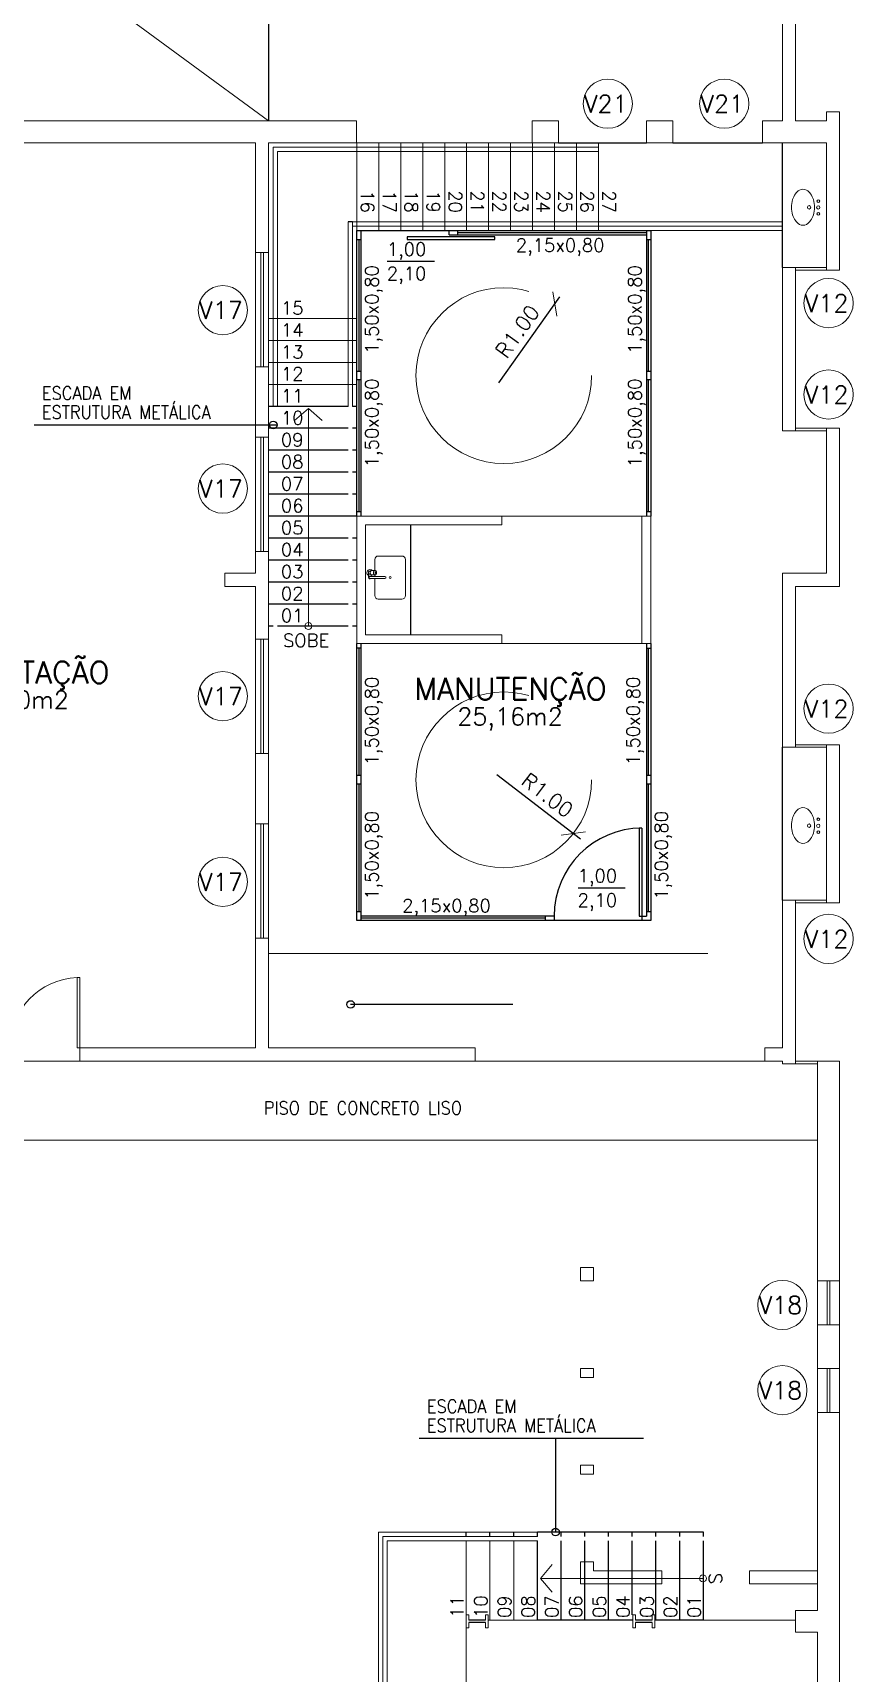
# Model space of a CAD drawing. Extents: x -1057 to 3416, y -340 to 4111.
# Drawn here: x -218.8 to -209.46, y 474.13 to 492.8 of the extents above; entities that cross this region are included whole.
import ezdxf
from ezdxf.enums import TextEntityAlignment as Align

# ---------------------------------------------------------------- set-up
doc = ezdxf.new("R2010")
doc.units = 0
doc.header["$LTSCALE"] = 50
for name, pattern in [('CONTINU', [0]), ('DASHDOT', [1, 0.5, -0.25, 0, -0.25]), ('HIDDEN', [9.525, 6.35, -3.175])]:
    doc.linetypes.add(name, pattern=pattern)
doc.layers.add('0.1', color=8, linetype='Continuous', lineweight=13)
doc.styles.add('80X50', font='romans.shx')
doc.styles.add('ROMANS', font='romans')
doc.styles.get("Standard").update_dxf_attribs({"font": 'romans.shx'})
doc.dimstyles.new('Fares Eng - 50', dxfattribs={"dimscale": 2, "dimtxt": 0.085, "dimasz": 0.1, "dimexe": 0.05, "dimexo": 0.05, "dimgap": 0.04, "dimtad": 1, "dimzin": 4, "dimdsep": 46, "dimtxsty": 'ROMANS', "dimblk1": 'OBLIQUE', "dimblk2": 'OBLIQUE', "dimsah": 1, "dimcen": 0.05, "dimdle": 0.05, "dimclrd": 7, "dimclre": 7, "dimclrt": 7, "dimaunit": 1, "dimadec": 0, "dimazin": 0, "dimtfac": 1, "dimtix": 1, "dimtmove": 2, "dimatfit": 0, "dimldrblk": 'OPEN90', "dimfxl": 1, "dimtolj": 1, "dimtzin": 0, "dimarcsym": 0})

# ---------------------------------------------------------------- blocks, each defined once
blk = doc.blocks.new('ÁREA')
for p in [(0.00005, 0.00376), (0, 0)]:
    blk.add_attdef('COMPARTIMENTO', text='', height=0.0025).set_placement(p, align=Align.CENTER)
at = {"color": 1}
for p in [(-0.00005, -0.00376), (-0.0001, -0.00752)]:
    blk.add_attdef('ÁREA', text='', height=0.002, dxfattribs=at).set_placement(p, align=Align.CENTER)
blk = doc.blocks.new('PIA')
for p, q in [((0, 0.245), (0.044, 0.245)), ((0.01, 0.23), (0.01, 0.06)), ((0.01, 0.215), (0.031, 0.215)), ((0.03, 0.175), (0.01, 0.175))]:
    blk.add_line(p, q)
blk.add_lwpolyline([(-0.01, 0.23), (-0.01, 0.06)])
for points in [[(0.08, 0.173), (0.08, 0.21, 0.133256), (0.078, 0.217, 0.106756), (0.073, 0.223, 0.082828), (0.065, 0.227, 0.071352), (0.055, 0.228, 0.071352), (0.045, 0.227, 0.082828), (0.037, 0.223, 0.106756), (0.032, 0.217, 0.133256), (0.03, 0.21), (0.03, 0.173)], [(-0.01, 0.175), (-0.205, 0.175, 0.414214), (-0.245, 0.135), (-0.245, -0.135, 0.414214), (-0.205, -0.175), (0.205, -0.175, 0.414214), (0.245, -0.135), (0.245, 0.135, 0.414214), (0.205, 0.175), (0.08, 0.175)]]:
    blk.add_lwpolyline(points, format="xyb")
blk.add_lwpolyline([(0.03, 0.173, 0.133256), (0.032, 0.166, 0.106756), (0.037, 0.16, 0.082828), (0.045, 0.157, 0.071352), (0.055, 0.155, 0.071352), (0.065, 0.157, 0.082828), (0.073, 0.16, 0.106756), (0.078, 0.166, 0.133256), (0.08, 0.173, 0.133256), (0.078, 0.179, 0.106756), (0.073, 0.185, 0.082828), (0.065, 0.189, 0.071352), (0.055, 0.19, 0.071352), (0.045, 0.189, 0.082828), (0.037, 0.185, 0.106756), (0.032, 0.179, 0.133256)], format="xyb", close=True)
at = {"color": 8}
for points in [[(0.046, 0.245, 0.263265), (0.037, 0.23), (0.037, 0.223)], [(0.073, 0.223), (0.073, 0.23, 0.546464), (0.048, 0.246, 0.546464)]]:
    blk.add_lwpolyline(points, format="xyb", dxfattribs=at)
blk.add_lwpolyline([(0.062, 0.165, 0.133256), (0.062, 0.167, 0.106756), (0.06, 0.169, 0.082828), (0.058, 0.17, 0.071352), (0.055, 0.171, 0.071352), (0.052, 0.17, 0.082828), (0.05, 0.169, 0.106756), (0.048, 0.167, 0.133256), (0.047, 0.165, 0.133256), (0.048, 0.163, 0.106756), (0.05, 0.162, 0.082828), (0.052, 0.16, 0.071352), (0.055, 0.16, 0.071352), (0.058, 0.16, 0.082828), (0.06, 0.162, 0.106756), (0.062, 0.163, 0.133256)], format="xyb", close=True, dxfattribs=at)
blk.add_circle((0, 0), 0.01)
for centre, radius, start, end in [((0, 0.23), 0.015, 311.8103, 228.1897), ((0, 0.23), 0.01, 0.0002, 180.0002), ((0.044, 0.255), 0.01, 270, 294.62), ((0, 0.06), 0.01, 180.0001, 0.0001)]:
    blk.add_arc(centre, radius, start, end)
for centre, radius, start, end in [((0.055, 0.23), 0.035, 315.5847, 154.6231), ((0.055, 0.23), 0.035, 205.3769, 224.4153), ((0, 0.06), 0.0125, 143.1301, 36.8699)]:
    blk.add_arc(centre, radius, start, end, dxfattribs=at)
blk = doc.blocks.new('_OBLIQUE')
at = {"color": 0, "linetype": 'ByBlock'}
blk.add_line((-0.5, -0.5), (0.5, 0.5), dxfattribs=at)
blk = doc.blocks.new('*D29')
at = {"layer": '0.1', "color": 7, "linetype": 'CONTINU', "lineweight": -2, "transparency": 16777216}
blk.add_line((-213.494, 488.819), (-212.797, 489.796), dxfattribs=at)
at = {"layer": 'DEFPOINTS', "color": 0, "linetype": 'CONTINU', "lineweight": -2, "transparency": 16777216}
for p in [(-212.855, 489.714), (-213.436, 488.9)]:
    blk.add_point(p, dxfattribs=at)
at = {"layer": '0.1', "color": 7, "linetype": 'CONTINU', "lineweight": -2, "transparency": 16777216, "xscale": 0.2, "yscale": 0.2, "zscale": 0.2, "rotation": 54.48324469863988}
blk.add_blockref('_OBLIQUE', (-212.855, 489.714), dxfattribs=at)
at = {"layer": '0.1', "color": 7, "linetype": 'CONTINU', "lineweight": -2, "transparency": 16777216, "insert": (-213.28, 489.403), "char_height": 0.17, "attachment_point": 5, "rotation": 54.4832, "style": 'ROMANS'}
blk.add_mtext('\\A1;R1.00', dxfattribs=at)
blk = doc.blocks.new('_Open90')
at = {"color": 0, "linetype": 'ByBlock', "lineweight": -2}
for p, q in [((0, 0), (-1, 0)), ((-0.5, 0.5), (0, 0)), ((0, 0), (-0.5, -0.5))]:
    blk.add_line(p, q, dxfattribs=at)
blk = doc.blocks.new('*D30')
at = {"layer": '0.1', "color": 7, "linetype": 'CONTINU', "lineweight": -2, "transparency": 16777216}
blk.add_line((-213.515, 484.361), (-212.564, 483.629), dxfattribs=at)
at = {"layer": 'DEFPOINTS', "color": 0, "linetype": 'CONTINU', "lineweight": -2, "transparency": 16777216}
for p in [(-213.436, 484.3), (-212.644, 483.69)]:
    blk.add_point(p, dxfattribs=at)
at = {"layer": '0.1', "color": 7, "linetype": 'CONTINU', "lineweight": -2, "transparency": 16777216, "xscale": 0.2, "yscale": 0.2, "zscale": 0.2, "rotation": 322.4032964737303}
blk.add_blockref('_OBLIQUE', (-212.644, 483.69), dxfattribs=at)
at = {"layer": '0.1', "color": 7, "linetype": 'CONTINU', "lineweight": -2, "transparency": 16777216, "insert": (-212.939, 484.126), "char_height": 0.17, "attachment_point": 5, "rotation": 322.4033, "style": 'ROMANS'}
blk.add_mtext('\\A1;R1.00', dxfattribs=at)

msp = doc.modelspace()

# ---------------------------------------------------------------- linework, layer by layer
at = {"layer": '0.1', "color": 8, "linetype": 'DASHDOT', "ltscale": 0.3}
msp.add_line((-216.113, 491.8), (-221.263, 495.57), dxfattribs=at)
at = {"layer": '0.1', "color": 8, "linetype": 'CONTINU', "lineweight": -2}
for p, q in [((-216.113, 494.55), (-216.113, 491.8)), ((-212.813, 491.55), (-211.813, 491.55)), ((-211.513, 491.55), (-210.49, 491.55)), ((-210.263, 490.13), (-210.263, 491.55)), ((-215.159, 490.65), (-215.209, 490.65)), ((-215.109, 487.3), (-215.109, 490.55)), ((-215.109, 490.55), (-211.763, 490.55)), ((-215.059, 487.3), (-215.059, 490.55)), ((-214.059, 490.5), (-214.059, 490.55)), ((-213.959, 490.5), (-213.959, 490.55)), ((-211.813, 490.55), (-211.813, 487.3)), ((-211.763, 490.55), (-211.763, 487.3)), ((-215.109, 490.45), (-215.059, 490.45)), ((-215.084, 488.95), (-215.084, 490.45)), ((-214.059, 490.5), (-211.813, 490.5)), ((-211.813, 490.525), (-213.959, 490.525)), ((-211.813, 490.45), (-211.763, 490.45)), ((-211.788, 488.95), (-211.788, 490.45)), ((-214.762, 490.203), (-214.226, 490.203)), ((-215.109, 488.95), (-215.059, 488.95)), ((-211.813, 488.95), (-211.763, 488.95)), ((-215.059, 488.85), (-215.109, 488.85)), ((-215.084, 487.35), (-215.084, 488.85)), ((-211.763, 488.85), (-211.813, 488.85)), ((-211.788, 487.35), (-211.788, 488.85)), ((-215.209, 488.55), (-216.113, 488.55)), ((-215.109, 488.55), (-215.159, 488.55)), ((-218.783, 488.338), (-216.021, 488.338)), ((-215.209, 488.3), (-216.113, 488.3)), ((-215.109, 488.3), (-215.159, 488.3)), ((-215.209, 488.05), (-216.113, 488.05)), ((-215.109, 488.05), (-215.159, 488.05)), ((-215.209, 487.8), (-216.113, 487.8)), ((-215.109, 487.8), (-215.159, 487.8)), ((-215.209, 487.55), (-216.113, 487.55)), ((-215.109, 487.55), (-215.159, 487.55)), ((-215.109, 487.3), (-216.113, 487.3)), ((-215.059, 487.35), (-215.109, 487.35)), ((-214.494, 485.95), (-214.494, 487.2)), ((-211.763, 487.35), (-211.813, 487.35)), ((-215.209, 487.05), (-216.113, 487.05)), ((-215.109, 487.05), (-215.159, 487.05)), ((-215.209, 486.8), (-216.113, 486.8)), ((-215.109, 486.8), (-215.159, 486.8)), ((-215.209, 486.55), (-216.113, 486.55)), ((-215.109, 486.55), (-215.159, 486.55)), ((-215.209, 486.3), (-216.113, 486.3)), ((-215.109, 486.3), (-215.159, 486.3)), ((-216.063, 486.05), (-216.113, 486.05)), ((-215.209, 486.05), (-216.013, 486.05)), ((-215.109, 486.05), (-215.159, 486.05)), ((-215.109, 482.7), (-215.109, 485.85)), ((-215.059, 485.8), (-215.109, 485.8)), ((-215.084, 484.35), (-215.084, 485.8)), ((-215.059, 482.7), (-215.059, 485.85)), ((-211.813, 485.85), (-211.813, 482.75)), ((-211.813, 485.8), (-211.763, 485.8)), ((-211.788, 484.35), (-211.788, 485.8)), ((-211.763, 485.85), (-211.763, 482.7)), ((-210.263, 482.93), (-210.263, 484.67)), ((-215.059, 484.35), (-215.109, 484.35)), ((-215.059, 484.25), (-215.109, 484.25)), ((-215.084, 482.8), (-215.084, 484.25)), ((-211.763, 484.35), (-211.813, 484.35)), ((-211.763, 484.25), (-211.813, 484.25)), ((-211.788, 482.8), (-211.788, 484.25)), ((-211.863, 483.75), (-211.863, 482.7)), ((-212.589, 483.073), (-212.054, 483.073)), ((-215.059, 482.8), (-215.109, 482.8)), ((-211.763, 482.7), (-215.109, 482.7)), ((-212.863, 482.75), (-215.059, 482.75)), ((-212.963, 482.725), (-215.059, 482.725)), ((-212.963, 482.75), (-212.963, 482.7)), ((-212.863, 482.75), (-212.863, 482.7)), ((-211.763, 482.8), (-211.813, 482.8)), ((-213.334, 481.744), (-215.18, 481.744)), ((-214.401, 476.809), (-211.845, 476.809)), ((-212.847, 476.809), (-212.847, 475.74)), ((-213.863, 475.69), (-213.863, 475.74)), ((-213.593, 475.69), (-213.593, 475.74)), ((-213.323, 475.69), (-213.323, 475.74)), ((-211.163, 475.74), (-213.053, 475.74)), ((-213.053, 475.69), (-213.053, 475.74)), ((-213.053, 474.74), (-213.053, 475.64)), ((-212.783, 475.69), (-212.783, 475.74)), ((-212.783, 474.74), (-212.783, 475.64)), ((-212.513, 475.69), (-212.513, 475.74)), ((-212.513, 474.74), (-212.513, 475.64)), ((-212.243, 475.69), (-212.243, 475.74)), ((-212.243, 474.74), (-212.243, 475.64)), ((-211.973, 475.69), (-211.973, 475.74)), ((-211.973, 474.8), (-211.973, 475.64)), ((-211.703, 475.69), (-211.703, 475.74)), ((-211.703, 474.74), (-211.703, 475.64)), ((-211.433, 475.69), (-211.433, 475.74)), ((-211.433, 474.74), (-211.433, 475.64)), ((-211.163, 475.69), (-211.163, 475.74)), ((-211.163, 474.74), (-211.163, 475.64)), ((-213.643, 474.74), (-213.833, 474.74)), ((-213.643, 474.71), (-213.833, 474.71)), ((-211.968, 474.74), (-213.053, 474.74)), ((-211.748, 474.74), (-211.938, 474.74)), ((-211.748, 474.71), (-211.938, 474.71)), ((-211.163, 474.74), (-211.718, 474.74))]:
    msp.add_line(p, q, dxfattribs=at)
at = {"layer": '0.1', "color": 7}
for p, q in [((-210.263, 491.8), (-210.263, 493.73)), ((-210.113, 491.8), (-210.113, 493.73)), ((-209.613, 491.9), (-209.763, 491.9)), ((-209.763, 491.8), (-209.763, 491.9)), ((-209.613, 490.1), (-209.613, 491.9)), ((-221.263, 491.8), (-215.113, 491.8)), ((-215.113, 491.55), (-215.113, 491.8)), ((-213.113, 491.8), (-213.113, 491.55)), ((-212.813, 491.8), (-213.113, 491.8)), ((-212.813, 491.8), (-212.813, 491.55)), ((-210.49, 491.8), (-210.263, 491.8)), ((-210.49, 491.8), (-210.49, 491.55)), ((-210.113, 491.8), (-209.763, 491.8)), ((-221.263, 491.55), (-216.263, 491.55)), ((-216.263, 491.55), (-216.263, 490.3)), ((-216.113, 491.55), (-216.113, 490.3)), ((-216.113, 491.55), (-215.113, 491.55)), ((-212.813, 491.55), (-213.113, 491.55)), ((-210.49, 491.55), (-209.763, 491.55)), ((-209.763, 490.1), (-209.763, 491.55)), ((-216.113, 490.3), (-216.263, 490.3)), ((-210.113, 490.13), (-210.263, 490.13)), ((-210.263, 488.27), (-210.263, 490.13)), ((-210.113, 488.27), (-210.113, 490.13)), ((-216.263, 489), (-216.113, 489)), ((-216.263, 489), (-216.263, 488.2)), ((-216.113, 489), (-216.113, 488.2)), ((-209.613, 488.3), (-209.763, 488.3)), ((-209.763, 486.65), (-209.763, 488.3)), ((-209.613, 486.5), (-209.613, 488.3)), ((-216.113, 488.2), (-216.263, 488.2)), ((-210.113, 488.27), (-210.263, 488.27)), ((-215.109, 485.85), (-215.109, 487.3)), ((-213.459, 487.3), (-215.109, 487.3)), ((-213.459, 487.2), (-215.009, 487.2)), ((-215.009, 485.95), (-215.009, 487.2)), ((-213.459, 487.2), (-213.459, 487.3)), ((-211.863, 487.3), (-211.763, 487.3)), ((-211.863, 487.3), (-211.863, 485.85)), ((-211.763, 487.3), (-211.763, 485.85)), ((-216.263, 486.9), (-216.113, 486.9)), ((-216.263, 486.9), (-216.263, 486.65)), ((-216.113, 486.9), (-216.113, 485.9)), ((-216.613, 486.5), (-216.613, 486.65)), ((-216.263, 486.65), (-216.613, 486.65)), ((-209.763, 486.65), (-210.263, 486.65)), ((-210.263, 484.67), (-210.263, 486.65)), ((-216.263, 486.5), (-216.613, 486.5)), ((-216.263, 486.5), (-216.263, 485.9)), ((-209.613, 486.5), (-210.113, 486.5)), ((-210.113, 484.67), (-210.113, 486.5)), ((-216.113, 485.9), (-216.263, 485.9)), ((-213.459, 485.95), (-215.009, 485.95)), ((-213.459, 485.85), (-213.459, 485.95)), ((-213.459, 485.85), (-215.109, 485.85)), ((-211.863, 485.85), (-211.763, 485.85)), ((-216.263, 484.6), (-216.113, 484.6)), ((-216.263, 484.6), (-216.263, 483.8)), ((-216.113, 484.6), (-216.113, 483.8)), ((-210.113, 484.67), (-210.263, 484.67)), ((-209.613, 484.7), (-209.763, 484.7)), ((-209.763, 482.9), (-209.763, 484.7)), ((-209.613, 482.9), (-209.613, 484.7)), ((-216.113, 483.8), (-216.263, 483.8)), ((-210.113, 482.93), (-210.263, 482.93)), ((-210.263, 481.25), (-210.263, 482.93)), ((-210.113, 481.07), (-210.113, 482.93)), ((-209.613, 482.9), (-209.763, 482.9)), ((-216.113, 482.5), (-216.263, 482.5)), ((-216.263, 482.5), (-216.263, 481.25)), ((-216.113, 482.5), (-216.113, 481.25)), ((-216.263, 481.25), (-218.263, 481.25)), ((-218.263, 481.25), (-218.263, 481.1)), ((-213.763, 481.25), (-216.113, 481.25)), ((-213.763, 481.1), (-213.763, 481.25)), ((-210.263, 481.25), (-210.463, 481.25)), ((-210.463, 481.25), (-210.463, 481.1)), ((-213.763, 481.1), (-218.263, 481.1)), ((-210.263, 481.1), (-210.463, 481.1)), ((-210.263, 481.07), (-210.263, 481.1)), ((-210.113, 481.07), (-210.263, 481.07)), ((-209.613, 481.1), (-209.863, 481.1)), ((-209.863, 478.6), (-209.863, 481.1)), ((-209.613, 478.6), (-209.613, 481.1)), ((-209.613, 478.6), (-209.863, 478.6)), ((-209.613, 478.1), (-209.863, 478.1)), ((-209.863, 477.6), (-209.863, 478.1)), ((-209.613, 477.6), (-209.613, 478.1)), ((-209.613, 477.6), (-209.863, 477.6)), ((-209.613, 477.1), (-209.863, 477.1)), ((-209.863, 474.85), (-209.863, 477.1)), ((-209.613, 473.6), (-209.613, 477.1)), ((-209.863, 474.85), (-210.113, 474.85)), ((-210.113, 474.6), (-210.113, 474.85)), ((-209.863, 474.6), (-210.113, 474.6)), ((-209.863, 473.6), (-209.863, 474.6))]:
    msp.add_line(p, q, dxfattribs=at)
at = {"layer": '0.1', "color": 8, "linetype": 'DASHDOT', "ltscale": 0.2}
for p, q in [((-216.063, 491.5), (-216.063, 488.55)), ((-212.359, 491.5), (-216.063, 491.5)), ((-215.109, 490.55), (-215.109, 491.55)), ((-214.859, 490.55), (-214.859, 491.55)), ((-214.609, 490.55), (-214.609, 491.55)), ((-214.359, 490.55), (-214.359, 491.55)), ((-214.109, 490.55), (-214.109, 491.55)), ((-213.859, 490.55), (-213.859, 491.55)), ((-213.609, 490.55), (-213.609, 491.55)), ((-213.359, 490.55), (-213.359, 491.55)), ((-213.109, 490.55), (-213.109, 491.55)), ((-212.859, 490.55), (-212.859, 491.55)), ((-212.609, 490.55), (-212.609, 491.55)), ((-212.359, 490.55), (-212.359, 491.55)), ((-216.013, 491.45), (-216.013, 488.55)), ((-212.359, 491.45), (-216.013, 491.45)), ((-215.209, 490.65), (-215.209, 488.55)), ((-210.263, 490.65), (-215.159, 490.65)), ((-215.159, 490.65), (-215.159, 488.55)), ((-210.263, 490.6), (-215.159, 490.6)), ((-211.763, 490.55), (-210.263, 490.55)), ((-215.109, 489.55), (-216.113, 489.55)), ((-215.109, 489.3), (-216.113, 489.3)), ((-215.109, 489.05), (-216.113, 489.05)), ((-215.109, 488.8), (-216.113, 488.8)), ((-211.863, 487.3), (-213.459, 487.3)), ((-213.459, 485.85), (-211.863, 485.85)), ((-216.113, 482.325), (-210.263, 482.325)), ((-214.863, 461.71), (-214.863, 475.74)), ((-213.053, 475.74), (-214.863, 475.74)), ((-213.053, 475.69), (-214.813, 475.69)), ((-214.813, 461.76), (-214.813, 475.69)), ((-213.053, 475.64), (-214.763, 475.64)), ((-214.763, 461.81), (-214.763, 475.64)), ((-213.863, 474.8), (-213.863, 475.64)), ((-213.593, 474.74), (-213.593, 475.64)), ((-213.323, 474.74), (-213.323, 475.64)), ((-213.053, 474.74), (-213.613, 474.74)), ((-211.163, 474.74), (-210.113, 474.74)), ((-213.863, 474.65), (-213.863, 468.73))]:
    msp.add_line(p, q, dxfattribs=at)
at = {"layer": '0.1', "color": 8}
for p, q in [((-213.113, 491.55), (-215.113, 491.55)), ((-216.263, 490.3), (-216.263, 489)), ((-216.203, 490.3), (-216.203, 489)), ((-216.173, 489), (-216.173, 490.3)), ((-216.113, 489), (-216.113, 490.3)), ((-210.113, 490.13), (-209.763, 490.13)), ((-209.613, 490.1), (-210.113, 490.1)), ((-215.661, 488.524), (-215.818, 488.389)), ((-215.661, 486.05), (-215.661, 488.524)), ((-215.661, 488.524), (-215.504, 488.389)), ((-210.113, 488.3), (-209.763, 488.3)), ((-216.263, 488.2), (-216.263, 486.9)), ((-216.203, 488.2), (-216.203, 486.9)), ((-216.173, 486.9), (-216.173, 488.2)), ((-216.113, 486.9), (-216.113, 488.2)), ((-209.763, 488.27), (-210.113, 488.27)), ((-216.263, 485.9), (-216.263, 484.6)), ((-216.203, 485.9), (-216.203, 484.6)), ((-216.173, 484.6), (-216.173, 485.9)), ((-216.113, 484.6), (-216.113, 485.9)), ((-210.113, 484.7), (-209.763, 484.7)), ((-209.763, 484.67), (-210.113, 484.67)), ((-216.263, 483.8), (-216.263, 482.5)), ((-216.203, 483.8), (-216.203, 482.5)), ((-216.173, 482.5), (-216.173, 483.8)), ((-216.113, 482.5), (-216.113, 483.8)), ((-210.113, 482.93), (-209.763, 482.93)), ((-209.763, 482.9), (-210.113, 482.9)), ((-218.263, 481.1), (-219.863, 481.1)), ((-213.763, 481.1), (-210.463, 481.1)), ((-210.113, 481.1), (-209.863, 481.1)), ((-209.863, 481.07), (-210.113, 481.07)), ((-220.317, 480.2), (-209.863, 480.2)), ((-209.863, 478.1), (-209.863, 478.6)), ((-209.753, 478.1), (-209.753, 478.6)), ((-209.723, 478.6), (-209.723, 478.1)), ((-209.613, 478.6), (-209.613, 478.1)), ((-209.863, 477.1), (-209.863, 477.6)), ((-209.753, 477.1), (-209.753, 477.6)), ((-209.723, 477.6), (-209.723, 477.1)), ((-209.613, 477.6), (-209.613, 477.1)), ((-213.019, 475.214), (-212.885, 475.371)), ((-211.168, 475.214), (-213.019, 475.214)), ((-213.019, 475.214), (-212.885, 475.056)), ((-213.863, 474.65), (-213.863, 474.8)), ((-213.863, 474.8), (-213.833, 474.8)), ((-213.833, 474.74), (-213.833, 474.8)), ((-213.833, 474.65), (-213.833, 474.71)), ((-213.643, 474.8), (-213.613, 474.8)), ((-213.643, 474.74), (-213.643, 474.8)), ((-213.643, 474.65), (-213.643, 474.71)), ((-213.613, 474.65), (-213.613, 474.8)), ((-211.968, 474.65), (-211.968, 474.8)), ((-211.968, 474.8), (-211.938, 474.8)), ((-211.938, 474.74), (-211.938, 474.8)), ((-211.938, 474.65), (-211.938, 474.71)), ((-211.748, 474.8), (-211.718, 474.8)), ((-211.748, 474.74), (-211.748, 474.8)), ((-211.748, 474.65), (-211.748, 474.71)), ((-211.718, 474.65), (-211.718, 474.8)), ((-213.863, 474.65), (-213.833, 474.65)), ((-213.643, 474.65), (-213.613, 474.65)), ((-211.968, 474.65), (-211.938, 474.65)), ((-211.748, 474.65), (-211.718, 474.65))]:
    msp.add_line(p, q, dxfattribs=at)
at = {"layer": '0.1', "color": 8, "linetype": 'HIDDEN', "ltscale": 0.02}
for p, q in [((-212.413, 478.75), (-212.563, 478.75)), ((-212.563, 478.6), (-212.563, 478.75)), ((-212.563, 478.6), (-212.413, 478.6)), ((-212.413, 478.6), (-212.413, 478.75)), ((-212.413, 477.6), (-212.563, 477.6)), ((-212.563, 477.5), (-212.563, 477.6)), ((-212.413, 477.5), (-212.563, 477.5)), ((-212.413, 477.5), (-212.413, 477.6)), ((-212.413, 476.5), (-212.563, 476.5)), ((-212.563, 476.4), (-212.563, 476.5)), ((-212.413, 476.4), (-212.563, 476.4)), ((-212.413, 476.4), (-212.413, 476.5)), ((-212.563, 475.15), (-212.563, 475.4)), ((-212.413, 475.4), (-212.563, 475.4)), ((-212.413, 475.3), (-212.413, 475.4)), ((-211.638, 475.3), (-212.413, 475.3)), ((-211.638, 475.3), (-211.638, 475.15)), ((-209.863, 475.3), (-210.638, 475.3)), ((-210.638, 475.15), (-210.638, 475.3)), ((-211.638, 475.15), (-212.563, 475.15)), ((-209.863, 475.15), (-210.638, 475.15))]:
    msp.add_line(p, q, dxfattribs=at)
at = {"layer": '0.1', "color": 7}
msp.add_lwpolyline([(-211.813, 491.8), (-211.513, 491.8), (-211.513, 491.55), (-211.813, 491.55)], close=True, dxfattribs=at)
at = {"layer": '0.1', "color": 8}
for points in [[(-210.07, 491.009, 0.106633), (-210.116, 490.967, 0.083482), (-210.148, 490.902, 0.145222), (-210.148, 490.728, 0.083482), (-210.116, 490.664, 0.106633), (-210.07, 490.621, 0.268318), (-209.989, 490.621, 0.106633), (-209.943, 490.664, 0.083482), (-209.911, 490.728, 0.145222), (-209.911, 490.902, 0.083482), (-209.943, 490.967, 0.106633), (-209.989, 491.009, 0.268318), (-210.07, 491.009)], [(-210.07, 483.974, 0.106633), (-210.116, 483.931, 0.083482), (-210.148, 483.867, 0.145222), (-210.148, 483.693, 0.083482), (-210.116, 483.628, 0.106633), (-210.07, 483.586, 0.268318), (-209.989, 483.586, 0.106633), (-209.943, 483.628, 0.083482), (-209.911, 483.693, 0.145222), (-209.911, 483.867, 0.083482), (-209.943, 483.931, 0.106633), (-209.989, 483.974, 0.268318), (-210.07, 483.974)]]:
    msp.add_lwpolyline(points, format="xyb", dxfattribs=at)
at = {"layer": '0.1', "color": 8, "linetype": 'CONTINU', "lineweight": -2}
msp.add_lwpolyline([(-214.537, 490.45), (-213.537, 490.45), (-213.537, 490.48), (-214.537, 490.48)], close=True, dxfattribs=at)
msp.add_lwpolyline([(-211.863, 483.75), (-211.893, 483.75), (-211.893, 482.75), (-211.813, 482.75)], dxfattribs=at)
at = {"layer": '0.1', "color": 8}
msp.add_lwpolyline([(-218.263, 481.25), (-218.293, 481.25), (-218.293, 482.05), (-218.263, 482.05)], close=True, dxfattribs=at)
for centre, radius in [((-212.252, 491.994), 0.28), ((-210.926, 491.994), 0.28), ((-209.96, 490.814), 0.0198), ((-209.856, 490.813), 0.0193), ((-209.855, 490.886), 0.0155), ((-209.855, 490.74), 0.0155), ((-209.738, 489.725), 0.28), ((-216.634, 489.645), 0.28), ((-209.738, 488.685), 0.28), ((-216.634, 487.614), 0.28), ((-215.661, 486.05), 0.0387), ((-216.634, 485.252), 0.28), ((-209.738, 485.11), 0.28), ((-209.855, 483.851), 0.0155), ((-209.96, 483.778), 0.0198), ((-209.856, 483.777), 0.0193), ((-209.855, 483.704), 0.0155), ((-216.634, 483.139), 0.28), ((-209.738, 482.49), 0.28), ((-210.264, 478.325), 0.28), ((-210.264, 477.355), 0.28), ((-211.168, 475.214), 0.0387)]:
    msp.add_circle(centre, radius, dxfattribs=at)
at = {"layer": '0.1', "color": 8, "linetype": 'DASHDOT', "ltscale": 0.2}
for centre in [(-213.436, 488.9), (-213.436, 484.3)]:
    msp.add_circle(centre, 1, dxfattribs=at)
at = {"layer": '0.1', "color": 8, "linetype": 'CONTINU', "lineweight": -2}
for centre in [(-216.06, 488.338), (-215.18, 481.744), (-212.847, 475.74)]:
    msp.add_circle(centre, 0.0431, dxfattribs=at)
msp.add_arc((-211.863, 482.75), 1, 90, 180, dxfattribs=at)
at = {"layer": '0.1', "color": 8}
msp.add_arc((-218.263, 481.25), 0.8, 92.1491, 180, dxfattribs=at)

# ---------------------------------------------------------------- block references
at = {"layer": '0.1', "color": 8, "linetype": 'CONTINU', "rotation": 90}
msp.add_blockref('PIA', (-214.73, 486.602), dxfattribs=at)
at = {"layer": '0.1', "color": 8}
ref = msp.add_blockref('ÁREA', (-218.981, 485.398), dxfattribs=dict(at, xscale=133.3333333333333, yscale=133.3333333333333, zscale=133.3333333333333))
ref.add_attrib('COMPARTIMENTO', 'SUBESTAÇÃO', dxfattribs={"layer": '0', "color": 3, "height": 0.25}).set_placement((-218.981, 485.398), align=Align.CENTER)
ref.add_attrib('ÁREA', '51,50m2', dxfattribs={"layer": '0', "color": 1, "height": 0.2}).set_placement((-218.988, 485.111), align=Align.CENTER)
ref = msp.add_blockref('ÁREA', (-213.359, 485.209), dxfattribs=dict(at, xscale=133.3333333333333, yscale=133.3333333333333, zscale=133.3333333333333))
ref.add_attrib('COMPARTIMENTO', 'MANUTENÇÃO', dxfattribs={"layer": '0', "color": 3, "height": 0.25}).set_placement((-213.359, 485.209), align=Align.CENTER)
ref.add_attrib('ÁREA', '25,16m2', dxfattribs={"layer": '0', "color": 1, "height": 0.2}).set_placement((-213.365, 484.921), align=Align.CENTER)

# ---------------------------------------------------------------- texts
at = {"layer": '0.1', "color": 7}
for s, p in [('V21', (-212.523, 491.892)), ('V21', (-211.197, 491.892)), ('V12', (-210.009, 489.623)), ('V17', (-216.904, 489.544)), ('V12', (-210.009, 488.583)), ('V17', (-216.904, 487.512)), ('V17', (-216.904, 485.151)), ('V12', (-210.009, 485.008)), ('V17', (-216.904, 483.037)), ('V12', (-210.009, 482.388)), ('V18', (-210.535, 478.223)), ('V18', (-210.535, 477.253))]:
    msp.add_text(s, height=0.2, dxfattribs=at).set_placement(p)
at = {"layer": '0.1', "color": 7, "style": '80X50'}
for s, rotation, p in [('16', 270, (-215.063, 491.008)), ('17', 270, (-214.813, 491.008)), ('18', 270, (-214.563, 491.008)), ('19', 270, (-214.313, 491.008)), ('20', 270, (-214.063, 491.008)), ('21', 270, (-213.813, 491.008)), ('22', 270, (-213.563, 491.008)), ('23', 270, (-213.313, 491.008)), ('24', 270, (-213.063, 491.008)), ('25', 270, (-212.813, 491.008)), ('26', 270, (-212.563, 491.008)), ('27', 270, (-212.313, 491.008)), ('1,50x0,80', 90, (-214.864, 489.147)), ('1,50x0,80', 90, (-211.869, 489.147)), ('1,50x0,80', 90, (-214.864, 487.857)), ('1,50x0,80', 90, (-211.869, 487.857)), ('1,50x0,80', 90, (-214.864, 484.464)), ('1,50x0,80', 90, (-211.888, 484.464)), ('1,50x0,80', 90, (-214.864, 482.936)), ('1,50x0,80', 90, (-211.567, 482.936)), ('S', 90, (-210.952, 475.147)), ('11', 90, (-213.893, 474.763)), ('10', 90, (-213.623, 474.763)), ('09', 90, (-213.353, 474.763)), ('08', 90, (-213.083, 474.763)), ('07', 90, (-212.813, 474.763)), ('06', 90, (-212.543, 474.763)), ('05', 90, (-212.273, 474.763)), ('04', 90, (-212.003, 474.763)), ('03', 90, (-211.733, 474.763)), ('02', 90, (-211.463, 474.763)), ('01', 90, (-211.193, 474.763))]:
    msp.add_text(s, height=0.15, rotation=rotation, dxfattribs=at).set_placement(p)
for s, p in [('1,00', (-214.768, 490.263)), ('2,15x0,80', (-213.299, 490.309)), ('2,10', (-214.768, 489.986)), ('15', (-215.973, 489.594)), ('14', (-215.973, 489.344)), ('13', (-215.973, 489.094)), ('12', (-215.973, 488.844)), ('11', (-215.973, 488.594)), ('10', (-215.973, 488.344)), ('09', (-215.973, 488.094)), ('08', (-215.973, 487.844)), ('07', (-215.973, 487.594)), ('06', (-215.973, 487.344)), ('05', (-215.973, 487.094)), ('04', (-215.973, 486.844)), ('03', (-215.973, 486.594)), ('02', (-215.973, 486.344)), ('01', (-215.973, 486.094)), ('SOBE', (-215.95, 485.812)), ('1,00', (-212.596, 483.134)), ('2,15x0,80', (-214.593, 482.793)), ('2,10', (-212.596, 482.856))]:
    msp.add_text(s, height=0.15, dxfattribs=at).set_placement(p)
at = {"layer": '0.1', "color": 7, "style": '80X50', "width": 0.9}
for s, p in [('ESCADA EM', (-218.694, 488.626)), ('ESTRUTURA METÁLICA', (-218.694, 488.408)), ('PISO DE CONCRETO LISO', (-216.168, 480.491)), ('ESCADA EM', (-214.311, 477.096)), ('ESTRUTURA METÁLICA', (-214.311, 476.878))]:
    msp.add_text(s, height=0.15, dxfattribs=at).set_placement(p)

# ---------------------------------------------------------------- dimensions: what is measured, and where the dimension line sits
at = {"layer": '0.1', "color": 8, "linetype": 'CONTINU', "lineweight": -2}
for center, mpoint, picture, middle in [((-213.436, 488.9), (-212.855, 489.714), '*D29', (-213.28, 489.403)), ((-213.436, 484.3), (-212.644, 483.69), '*D30', (-212.939, 484.126))]:
    dim = msp.add_radius_dim(center=center, mpoint=mpoint, dimstyle='Fares Eng - 50', dxfattribs=at)
    dim.commit()
    dim.dimension.update_dxf_attribs({"geometry": picture, "text_midpoint": middle})

doc.saveas('drawing.dxf')
